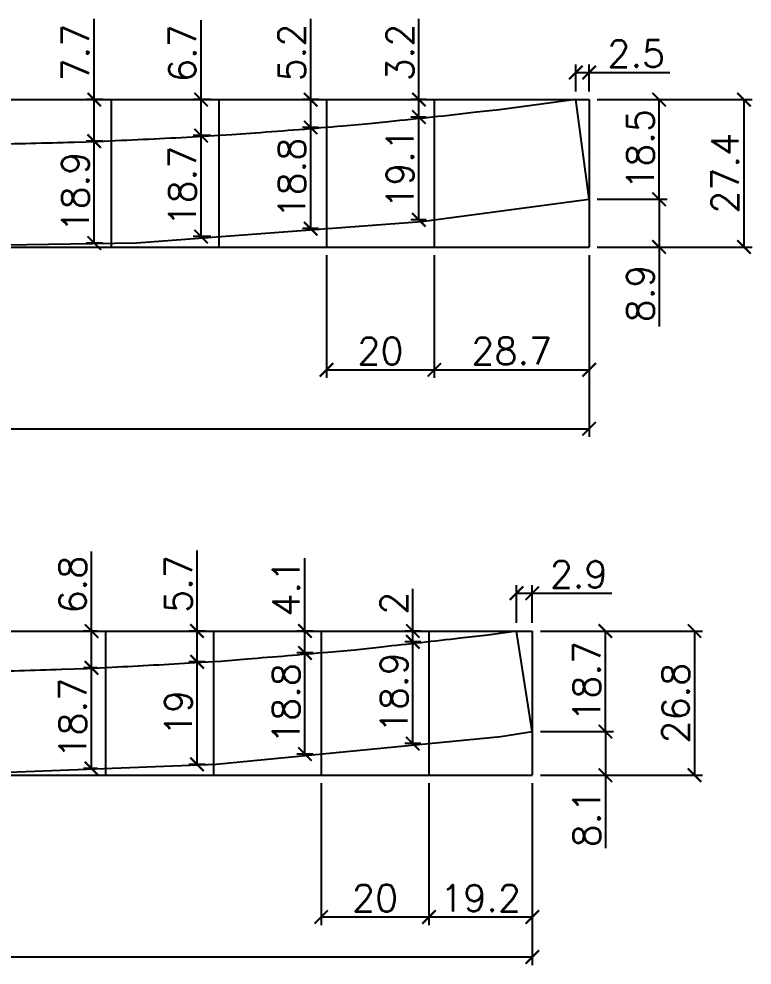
# Model space of a CAD drawing. Extents: x -15895 to 12929, y -2522 to 15173.
# Drawn here: x 5704.4 to 5976.5, y 4818 to 5169.2 of the extents above; entities that cross this region are included whole.
import ezdxf

# ---------------------------------------------------------------- set-up
doc = ezdxf.new("R2010")
doc.units = 0
doc.header["$PDMODE"] = 35
doc.header["$PDSIZE"] = -10
doc.layers.add('COTA', color=241, linetype='Continuous')
doc.styles.add('Romans', font='romans.shx')
doc.dimstyles.new('Cota Seção (2x)', dxfattribs={"dimtxt": 10, "dimasz": 5, "dimexe": 3, "dimexo": 3, "dimgap": 2, "dimtad": 3, "dimdec": 1, "dimlfac": 0.5, "dimzin": 12, "dimdsep": 46, "dimtxsty": 'Romans', "dimblk": 'ARCHTICK', "dimcen": 0, "dimclrd": 4, "dimclre": 4, "dimclrt": 1, "dimadec": 1, "dimazin": 3, "dimtfac": 1, "dimtdec": 1, "dimtmove": 0, "dimatfit": 3, "dimldrblk": 'OBLIQUE', "dimfxl": 1, "dimtolj": 1, "dimtzin": 12, "dimarcsym": 0})

# ---------------------------------------------------------------- blocks, each defined once
blk = doc.blocks.new('_ArchTick')
at = {"color": 0, "linetype": 'ByBlock', "const_width": 0.15}
blk.add_lwpolyline([(-0.5, -0.5), (0.5, 0.5)], dxfattribs=at)
blk = doc.blocks.new('*D1585')
at = {"layer": 'COTA', "color": 4, "lineweight": -2, "transparency": 16777216}
for p, q in [((5418.56, 5081.56), (5418.56, 5014.08)), ((5916.02, 5081.56), (5916.02, 5014.08)), ((5418.56, 5017.08), (5916.02, 5017.08))]:
    blk.add_line(p, q, dxfattribs=at)
at = {"layer": 'Defpoints', "color": 0, "transparency": 16777216}
for p in [(5418.56, 5084.56), (5916.02, 5084.56), (5916.02, 5017.08)]:
    blk.add_point(p, dxfattribs=at)
at = {"layer": 'COTA', "color": 4, "lineweight": -2, "transparency": 16777216, "xscale": 5, "yscale": 5, "zscale": 5, "rotation": 180}
blk.add_blockref('_ArchTick', (5418.56, 5017.08), dxfattribs=at)
at = {"layer": 'COTA', "color": 4, "lineweight": -2, "transparency": 16777216, "xscale": 5, "yscale": 5, "zscale": 5}
blk.add_blockref('_ArchTick', (5916.02, 5017.08), dxfattribs=at)
at = {"layer": 'COTA', "color": 1, "transparency": 16777216, "insert": (5667.29, 5024.08), "char_height": 10, "attachment_point": 5, "style": 'Romans'}
blk.add_mtext('\\A1;248.7', dxfattribs=at)
blk = doc.blocks.new('_Oblique')
at = {"color": 0, "linetype": 'ByBlock', "lineweight": -2}
blk.add_line((-0.5, -0.5), (0.5, 0.5), dxfattribs=at)
blk = doc.blocks.new('*D1605')
at = {"layer": 'COTA', "color": 4, "lineweight": -2, "transparency": 16777216}
for p, q in [((5735.56, 5123.86), (5729.32, 5123.86)), ((5732.32, 5086.02), (5732.32, 5123.86)), ((5735.56, 5086.02), (5729.32, 5086.02))]:
    blk.add_line(p, q, dxfattribs=at)
at = {"layer": 'Defpoints', "color": 0, "transparency": 16777216}
for p in [(5732.32, 5123.86), (5738.56, 5123.86), (5738.56, 5086.02)]:
    blk.add_point(p, dxfattribs=at)
at = {"layer": 'COTA', "color": 4, "lineweight": -2, "transparency": 16777216, "xscale": 5, "yscale": 5, "zscale": 5}
for p, rotation in [((5732.32, 5123.86), 90), ((5732.32, 5086.02), 270)]:
    blk.add_blockref('_ArchTick', p, dxfattribs=dict(at, rotation=rotation))
at = {"layer": 'COTA', "color": 1, "transparency": 16777216, "insert": (5725.32, 5104.94), "char_height": 10, "attachment_point": 5, "rotation": 90, "style": 'Romans'}
blk.add_mtext('\\A1;18.9', dxfattribs=at)
blk = doc.blocks.new('*D1606')
at = {"layer": 'COTA', "color": 4, "lineweight": -2, "transparency": 16777216}
for p, q in [((5732.32, 5139.28), (5732.32, 5169.24)), ((5735.56, 5139.28), (5729.32, 5139.28)), ((5732.32, 5123.86), (5732.32, 5139.28)), ((5735.56, 5123.86), (5729.32, 5123.86))]:
    blk.add_line(p, q, dxfattribs=at)
at = {"layer": 'Defpoints', "color": 0, "transparency": 16777216}
for p in [(5732.32, 5139.28), (5738.56, 5139.28), (5738.56, 5123.86)]:
    blk.add_point(p, dxfattribs=at)
at = {"layer": 'COTA', "color": 4, "lineweight": -2, "transparency": 16777216, "xscale": 5, "yscale": 5, "zscale": 5}
for p, rotation in [((5732.32, 5139.28), 90), ((5732.32, 5123.86), 270)]:
    blk.add_blockref('_ArchTick', p, dxfattribs=dict(at, rotation=rotation))
at = {"layer": 'COTA', "color": 1, "transparency": 16777216, "insert": (5725.32, 5156.76), "char_height": 10, "attachment_point": 5, "rotation": 90, "style": 'Romans'}
blk.add_mtext('\\A1;7.7', dxfattribs=at)
blk = doc.blocks.new('*D1607')
at = {"layer": 'COTA', "color": 4, "lineweight": -2, "transparency": 16777216}
for p, q in [((5775.56, 5125.92), (5768.99, 5125.92)), ((5771.99, 5088.42), (5771.99, 5125.92)), ((5775.56, 5088.42), (5768.99, 5088.42))]:
    blk.add_line(p, q, dxfattribs=at)
at = {"layer": 'Defpoints', "color": 0, "transparency": 16777216}
for p in [(5771.99, 5125.92), (5778.56, 5125.92), (5778.56, 5088.42)]:
    blk.add_point(p, dxfattribs=at)
at = {"layer": 'COTA', "color": 4, "lineweight": -2, "transparency": 16777216, "xscale": 5, "yscale": 5, "zscale": 5}
for p, rotation in [((5771.99, 5125.92), 90), ((5771.99, 5088.42), 270)]:
    blk.add_blockref('_ArchTick', p, dxfattribs=dict(at, rotation=rotation))
at = {"layer": 'COTA', "color": 1, "transparency": 16777216, "insert": (5764.99, 5107.17), "char_height": 10, "attachment_point": 5, "rotation": 90, "style": 'Romans'}
blk.add_mtext('\\A1;18.7', dxfattribs=at)
blk = doc.blocks.new('*D1608')
at = {"layer": 'COTA', "color": 4, "lineweight": -2, "transparency": 16777216}
for p, q in [((5771.99, 5139.28), (5771.99, 5168.76)), ((5775.56, 5139.28), (5768.99, 5139.28)), ((5771.99, 5125.92), (5771.99, 5139.28)), ((5775.56, 5125.92), (5768.99, 5125.92))]:
    blk.add_line(p, q, dxfattribs=at)
at = {"layer": 'Defpoints', "color": 0, "transparency": 16777216}
for p in [(5771.99, 5139.28), (5778.56, 5139.28), (5778.56, 5125.92)]:
    blk.add_point(p, dxfattribs=at)
at = {"layer": 'COTA', "color": 4, "lineweight": -2, "transparency": 16777216, "xscale": 5, "yscale": 5, "zscale": 5}
for p, rotation in [((5771.99, 5139.28), 90), ((5771.99, 5125.92), 270)]:
    blk.add_blockref('_ArchTick', p, dxfattribs=dict(at, rotation=rotation))
at = {"layer": 'COTA', "color": 1, "transparency": 16777216, "insert": (5764.99, 5156.52), "char_height": 10, "attachment_point": 5, "rotation": 90, "style": 'Romans'}
blk.add_mtext('\\A1;6.7', dxfattribs=at)
blk = doc.blocks.new('*D1609')
at = {"layer": 'COTA', "color": 4, "lineweight": -2, "transparency": 16777216}
for p, q in [((5815.56, 5128.93), (5809.67, 5128.93)), ((5812.67, 5091.38), (5812.67, 5128.93)), ((5815.56, 5091.38), (5809.67, 5091.38))]:
    blk.add_line(p, q, dxfattribs=at)
at = {"layer": 'Defpoints', "color": 0, "transparency": 16777216}
for p in [(5812.67, 5128.93), (5818.56, 5128.93), (5818.56, 5091.38)]:
    blk.add_point(p, dxfattribs=at)
at = {"layer": 'COTA', "color": 4, "lineweight": -2, "transparency": 16777216, "xscale": 5, "yscale": 5, "zscale": 5}
for p, rotation in [((5812.67, 5128.93), 90), ((5812.67, 5091.38), 270)]:
    blk.add_blockref('_ArchTick', p, dxfattribs=dict(at, rotation=rotation))
at = {"layer": 'COTA', "color": 1, "transparency": 16777216, "insert": (5805.67, 5110.15), "char_height": 10, "attachment_point": 5, "rotation": 90, "style": 'Romans'}
blk.add_mtext('\\A1;18.8', dxfattribs=at)
blk = doc.blocks.new('*D1610')
at = {"layer": 'COTA', "color": 4, "lineweight": -2, "transparency": 16777216}
for p, q in [((5812.67, 5139.28), (5812.67, 5169.24)), ((5815.56, 5139.28), (5809.67, 5139.28)), ((5812.67, 5128.93), (5812.67, 5139.28)), ((5815.56, 5128.93), (5809.67, 5128.93))]:
    blk.add_line(p, q, dxfattribs=at)
at = {"layer": 'Defpoints', "color": 0, "transparency": 16777216}
for p in [(5812.67, 5139.28), (5818.56, 5139.28), (5818.56, 5128.93)]:
    blk.add_point(p, dxfattribs=at)
at = {"layer": 'COTA', "color": 4, "lineweight": -2, "transparency": 16777216, "xscale": 5, "yscale": 5, "zscale": 5}
for p, rotation in [((5812.67, 5139.28), 90), ((5812.67, 5128.93), 270)]:
    blk.add_blockref('_ArchTick', p, dxfattribs=dict(at, rotation=rotation))
at = {"layer": 'COTA', "color": 1, "transparency": 16777216, "insert": (5805.67, 5156.76), "char_height": 10, "attachment_point": 5, "rotation": 90, "style": 'Romans'}
blk.add_mtext('\\A1;5.2', dxfattribs=at)
blk = doc.blocks.new('*D1611')
at = {"layer": 'COTA', "color": 4, "lineweight": -2, "transparency": 16777216}
for p, q in [((5855.56, 5132.81), (5849.83, 5132.81)), ((5852.83, 5094.62), (5852.83, 5132.81)), ((5855.56, 5094.62), (5849.83, 5094.62))]:
    blk.add_line(p, q, dxfattribs=at)
at = {"layer": 'Defpoints', "color": 0, "transparency": 16777216}
for p in [(5852.83, 5132.81), (5858.56, 5132.81), (5858.56, 5094.62)]:
    blk.add_point(p, dxfattribs=at)
at = {"layer": 'COTA', "color": 4, "lineweight": -2, "transparency": 16777216, "xscale": 5, "yscale": 5, "zscale": 5}
for p, rotation in [((5852.83, 5132.81), 90), ((5852.83, 5094.62), 270)]:
    blk.add_blockref('_ArchTick', p, dxfattribs=dict(at, rotation=rotation))
at = {"layer": 'COTA', "color": 1, "transparency": 16777216, "insert": (5845.83, 5113.72), "char_height": 10, "attachment_point": 5, "rotation": 90, "style": 'Romans'}
blk.add_mtext('\\A1;19.1', dxfattribs=at)
blk = doc.blocks.new('*D1612')
at = {"layer": 'COTA', "color": 4, "lineweight": -2, "transparency": 16777216}
for p, q in [((5852.83, 5139.28), (5852.83, 5169.24)), ((5855.56, 5139.28), (5849.83, 5139.28)), ((5852.83, 5132.81), (5852.83, 5139.28)), ((5855.56, 5132.81), (5849.83, 5132.81))]:
    blk.add_line(p, q, dxfattribs=at)
at = {"layer": 'Defpoints', "color": 0, "transparency": 16777216}
for p in [(5852.83, 5139.28), (5858.56, 5139.28), (5858.56, 5132.81)]:
    blk.add_point(p, dxfattribs=at)
at = {"layer": 'COTA', "color": 4, "lineweight": -2, "transparency": 16777216, "xscale": 5, "yscale": 5, "zscale": 5}
for p, rotation in [((5852.83, 5139.28), 90), ((5852.83, 5132.81), 270)]:
    blk.add_blockref('_ArchTick', p, dxfattribs=dict(at, rotation=rotation))
at = {"layer": 'COTA', "color": 1, "transparency": 16777216, "insert": (5845.83, 5156.76), "char_height": 10, "attachment_point": 5, "rotation": 90, "style": 'Romans'}
blk.add_mtext('\\A1;3.2', dxfattribs=at)
blk = doc.blocks.new('*D1613')
at = {"layer": 'COTA', "color": 4, "lineweight": -2, "transparency": 16777216}
for p, q in [((5919.02, 5102.29), (5945, 5102.29)), ((5942, 5102.29), (5942, 5084.56)), ((5919.02, 5084.56), (5945, 5084.56)), ((5942, 5084.56), (5942, 5055.09))]:
    blk.add_line(p, q, dxfattribs=at)
at = {"layer": 'Defpoints', "color": 0, "transparency": 16777216}
for p in [(5916.02, 5102.29), (5916.02, 5084.56), (5942, 5084.56)]:
    blk.add_point(p, dxfattribs=at)
at = {"layer": 'COTA', "color": 4, "lineweight": -2, "transparency": 16777216, "xscale": 5, "yscale": 5, "zscale": 5}
for p, rotation in [((5942, 5102.29), 90), ((5942, 5084.56), 270)]:
    blk.add_blockref('_ArchTick', p, dxfattribs=dict(at, rotation=rotation))
at = {"layer": 'COTA', "color": 1, "transparency": 16777216, "insert": (5935, 5067.32), "char_height": 10, "attachment_point": 5, "rotation": 90, "style": 'Romans'}
blk.add_mtext('\\A1;8.9', dxfattribs=at)
blk = doc.blocks.new('*D1614')
at = {"layer": 'COTA', "color": 4, "lineweight": -2, "transparency": 16777216}
for p, q in [((5919.02, 5139.28), (5945, 5139.28)), ((5942, 5102.29), (5942, 5139.28)), ((5919.02, 5102.29), (5945, 5102.29))]:
    blk.add_line(p, q, dxfattribs=at)
at = {"layer": 'Defpoints', "color": 0, "transparency": 16777216}
for p in [(5916.02, 5139.28), (5942, 5139.28), (5916.02, 5102.29)]:
    blk.add_point(p, dxfattribs=at)
at = {"layer": 'COTA', "color": 4, "lineweight": -2, "transparency": 16777216, "xscale": 5, "yscale": 5, "zscale": 5}
for p, rotation in [((5942, 5139.28), 90), ((5942, 5102.29), 270)]:
    blk.add_blockref('_ArchTick', p, dxfattribs=dict(at, rotation=rotation))
at = {"layer": 'COTA', "color": 1, "transparency": 16777216, "insert": (5935, 5120.79), "char_height": 10, "attachment_point": 5, "rotation": 90, "style": 'Romans'}
blk.add_mtext('\\A1;18.5', dxfattribs=at)
blk = doc.blocks.new('*D1615')
at = {"layer": 'COTA', "color": 4, "lineweight": -2, "transparency": 16777216}
for p, q in [((5919.02, 5139.28), (5976.51, 5139.28)), ((5973.51, 5139.28), (5973.51, 5084.56)), ((5919.02, 5084.56), (5976.51, 5084.56))]:
    blk.add_line(p, q, dxfattribs=at)
at = {"layer": 'Defpoints', "color": 0, "transparency": 16777216}
for p in [(5916.02, 5139.28), (5916.02, 5084.56), (5973.51, 5084.56)]:
    blk.add_point(p, dxfattribs=at)
at = {"layer": 'COTA', "color": 4, "lineweight": -2, "transparency": 16777216, "xscale": 5, "yscale": 5, "zscale": 5}
for p, rotation in [((5973.51, 5139.28), 90), ((5973.51, 5084.56), 270)]:
    blk.add_blockref('_ArchTick', p, dxfattribs=dict(at, rotation=rotation))
at = {"layer": 'COTA', "color": 1, "transparency": 16777216, "insert": (5966.51, 5111.92), "char_height": 10, "attachment_point": 5, "rotation": 90, "style": 'Romans'}
blk.add_mtext('\\A1;27.4', dxfattribs=at)
blk = doc.blocks.new('*D1616')
at = {"layer": 'COTA', "color": 4, "lineweight": -2, "transparency": 16777216}
for p, q in [((5911.09, 5142.28), (5911.09, 5152.32)), ((5916.02, 5142.28), (5916.02, 5152.32)), ((5911.09, 5149.32), (5916.02, 5149.32)), ((5916.02, 5149.32), (5945.98, 5149.32))]:
    blk.add_line(p, q, dxfattribs=at)
at = {"layer": 'Defpoints', "color": 0, "transparency": 16777216}
for p in [(5916.02, 5149.32), (5911.09, 5139.28), (5916.02, 5139.28)]:
    blk.add_point(p, dxfattribs=at)
at = {"layer": 'COTA', "color": 4, "lineweight": -2, "transparency": 16777216, "xscale": 5, "yscale": 5, "zscale": 5, "rotation": 180}
blk.add_blockref('_ArchTick', (5911.09, 5149.32), dxfattribs=at)
at = {"layer": 'COTA', "color": 4, "lineweight": -2, "transparency": 16777216, "xscale": 5, "yscale": 5, "zscale": 5}
blk.add_blockref('_ArchTick', (5916.02, 5149.32), dxfattribs=at)
at = {"layer": 'COTA', "color": 1, "transparency": 16777216, "insert": (5933.5, 5156.32), "char_height": 10, "attachment_point": 5, "style": 'Romans'}
blk.add_mtext('\\A1;2.5', dxfattribs=at)
blk = doc.blocks.new('*D1617')
at = {"layer": 'COTA', "color": 4, "lineweight": -2, "transparency": 16777216}
for p, q in [((5818.56, 5081.56), (5818.56, 5035.97)), ((5858.56, 5081.56), (5858.56, 5035.97)), ((5818.56, 5038.97), (5858.56, 5038.97))]:
    blk.add_line(p, q, dxfattribs=at)
at = {"layer": 'Defpoints', "color": 0, "transparency": 16777216}
for p in [(5818.56, 5084.56), (5858.56, 5084.56), (5858.56, 5038.97)]:
    blk.add_point(p, dxfattribs=at)
at = {"layer": 'COTA', "color": 4, "lineweight": -2, "transparency": 16777216, "xscale": 5, "yscale": 5, "zscale": 5, "rotation": 180}
blk.add_blockref('_ArchTick', (5818.56, 5038.97), dxfattribs=at)
at = {"layer": 'COTA', "color": 4, "lineweight": -2, "transparency": 16777216, "xscale": 5, "yscale": 5, "zscale": 5}
blk.add_blockref('_ArchTick', (5858.56, 5038.97), dxfattribs=at)
at = {"layer": 'COTA', "color": 1, "transparency": 16777216, "insert": (5838.56, 5045.97), "char_height": 10, "attachment_point": 5, "style": 'Romans'}
blk.add_mtext('\\A1;20', dxfattribs=at)
blk = doc.blocks.new('*D1618')
at = {"layer": 'COTA', "color": 4, "lineweight": -2, "transparency": 16777216}
for p, q in [((5858.56, 5081.56), (5858.56, 5035.97)), ((5916.02, 5081.56), (5916.02, 5035.97)), ((5858.56, 5038.97), (5916.02, 5038.97))]:
    blk.add_line(p, q, dxfattribs=at)
at = {"layer": 'Defpoints', "color": 0, "transparency": 16777216}
for p in [(5858.56, 5084.56), (5916.02, 5084.56), (5916.02, 5038.97)]:
    blk.add_point(p, dxfattribs=at)
at = {"layer": 'COTA', "color": 4, "lineweight": -2, "transparency": 16777216, "xscale": 5, "yscale": 5, "zscale": 5, "rotation": 180}
blk.add_blockref('_ArchTick', (5858.56, 5038.97), dxfattribs=at)
at = {"layer": 'COTA', "color": 4, "lineweight": -2, "transparency": 16777216, "xscale": 5, "yscale": 5, "zscale": 5}
blk.add_blockref('_ArchTick', (5916.02, 5038.97), dxfattribs=at)
at = {"layer": 'COTA', "color": 1, "transparency": 16777216, "insert": (5887.29, 5045.97), "char_height": 10, "attachment_point": 5, "style": 'Romans'}
blk.add_mtext('\\A1;28.7', dxfattribs=at)
blk = doc.blocks.new('*D1619')
at = {"layer": 'COTA', "color": 4, "lineweight": -2, "transparency": 16777216}
for p, q in [((5416.56, 4885.46), (5416.56, 4817.98)), ((5894.93, 4885.46), (5894.93, 4817.98)), ((5416.56, 4820.98), (5894.93, 4820.98))]:
    blk.add_line(p, q, dxfattribs=at)
at = {"layer": 'Defpoints', "color": 0, "transparency": 16777216}
for p in [(5416.56, 4888.46), (5894.93, 4888.46), (5894.93, 4820.98)]:
    blk.add_point(p, dxfattribs=at)
at = {"layer": 'COTA', "color": 4, "lineweight": -2, "transparency": 16777216, "xscale": 5, "yscale": 5, "zscale": 5, "rotation": 180}
blk.add_blockref('_ArchTick', (5416.56, 4820.98), dxfattribs=at)
at = {"layer": 'COTA', "color": 4, "lineweight": -2, "transparency": 16777216, "xscale": 5, "yscale": 5, "zscale": 5}
blk.add_blockref('_ArchTick', (5894.93, 4820.98), dxfattribs=at)
at = {"layer": 'COTA', "color": 1, "transparency": 16777216, "insert": (5655.75, 4827.98), "char_height": 10, "attachment_point": 5, "style": 'Romans'}
blk.add_mtext('\\A1;239.2', dxfattribs=at)
blk = doc.blocks.new('*D1624')
at = {"layer": 'COTA', "color": 4, "lineweight": -2, "transparency": 16777216}
for p, q in [((5816.56, 4885.46), (5816.56, 4832.83)), ((5856.56, 4885.46), (5856.56, 4832.83)), ((5816.56, 4835.83), (5856.56, 4835.83))]:
    blk.add_line(p, q, dxfattribs=at)
at = {"layer": 'Defpoints', "color": 0, "transparency": 16777216}
for p in [(5816.56, 4888.46), (5856.56, 4888.46), (5856.56, 4835.83)]:
    blk.add_point(p, dxfattribs=at)
at = {"layer": 'COTA', "color": 4, "lineweight": -2, "transparency": 16777216, "xscale": 5, "yscale": 5, "zscale": 5, "rotation": 180}
blk.add_blockref('_ArchTick', (5816.56, 4835.83), dxfattribs=at)
at = {"layer": 'COTA', "color": 4, "lineweight": -2, "transparency": 16777216, "xscale": 5, "yscale": 5, "zscale": 5}
blk.add_blockref('_ArchTick', (5856.56, 4835.83), dxfattribs=at)
at = {"layer": 'COTA', "color": 1, "transparency": 16777216, "insert": (5836.56, 4842.83), "char_height": 10, "attachment_point": 5, "style": 'Romans'}
blk.add_mtext('\\A1;20', dxfattribs=at)
blk = doc.blocks.new('*D1625')
at = {"layer": 'COTA', "color": 4, "lineweight": -2, "transparency": 16777216}
for p, q in [((5856.56, 4885.46), (5856.56, 4832.83)), ((5894.93, 4885.46), (5894.93, 4832.83)), ((5856.56, 4835.83), (5894.93, 4835.83))]:
    blk.add_line(p, q, dxfattribs=at)
at = {"layer": 'Defpoints', "color": 0, "transparency": 16777216}
for p in [(5856.56, 4888.46), (5894.93, 4888.46), (5894.93, 4835.83)]:
    blk.add_point(p, dxfattribs=at)
at = {"layer": 'COTA', "color": 4, "lineweight": -2, "transparency": 16777216, "xscale": 5, "yscale": 5, "zscale": 5, "rotation": 180}
blk.add_blockref('_ArchTick', (5856.56, 4835.83), dxfattribs=at)
at = {"layer": 'COTA', "color": 4, "lineweight": -2, "transparency": 16777216, "xscale": 5, "yscale": 5, "zscale": 5}
blk.add_blockref('_ArchTick', (5894.93, 4835.83), dxfattribs=at)
at = {"layer": 'COTA', "color": 1, "transparency": 16777216, "insert": (5875.75, 4842.83), "char_height": 10, "attachment_point": 5, "style": 'Romans'}
blk.add_mtext('\\A1;19.2', dxfattribs=at)
blk = doc.blocks.new('*D1641')
at = {"layer": 'COTA', "color": 4, "lineweight": -2, "transparency": 16777216}
for p, q in [((5733.56, 4928.33), (5728.33, 4928.33)), ((5731.33, 4890.95), (5731.33, 4928.33)), ((5733.56, 4890.95), (5728.33, 4890.95))]:
    blk.add_line(p, q, dxfattribs=at)
at = {"layer": 'Defpoints', "color": 0, "transparency": 16777216}
for p in [(5731.33, 4928.33), (5736.56, 4928.33), (5736.56, 4890.95)]:
    blk.add_point(p, dxfattribs=at)
at = {"layer": 'COTA', "color": 4, "lineweight": -2, "transparency": 16777216, "xscale": 5, "yscale": 5, "zscale": 5}
for p, rotation in [((5731.33, 4928.33), 90), ((5731.33, 4890.95), 270)]:
    blk.add_blockref('_ArchTick', p, dxfattribs=dict(at, rotation=rotation))
at = {"layer": 'COTA', "color": 1, "transparency": 16777216, "insert": (5724.33, 4909.64), "char_height": 10, "attachment_point": 5, "rotation": 90, "style": 'Romans'}
blk.add_mtext('\\A1;18.7', dxfattribs=at)
blk = doc.blocks.new('*D1642')
at = {"layer": 'COTA', "color": 4, "lineweight": -2, "transparency": 16777216}
for p, q in [((5731.33, 4942), (5731.33, 4971.47)), ((5733.56, 4942), (5728.33, 4942)), ((5731.33, 4928.33), (5731.33, 4942)), ((5733.56, 4928.33), (5728.33, 4928.33))]:
    blk.add_line(p, q, dxfattribs=at)
at = {"layer": 'Defpoints', "color": 0, "transparency": 16777216}
for p in [(5731.33, 4942), (5736.56, 4942), (5736.56, 4928.33)]:
    blk.add_point(p, dxfattribs=at)
at = {"layer": 'COTA', "color": 4, "lineweight": -2, "transparency": 16777216, "xscale": 5, "yscale": 5, "zscale": 5}
for p, rotation in [((5731.33, 4942), 90), ((5731.33, 4928.33), 270)]:
    blk.add_blockref('_ArchTick', p, dxfattribs=dict(at, rotation=rotation))
at = {"layer": 'COTA', "color": 1, "transparency": 16777216, "insert": (5724.33, 4959.24), "char_height": 10, "attachment_point": 5, "rotation": 90, "style": 'Romans'}
blk.add_mtext('\\A1;6.8', dxfattribs=at)
blk = doc.blocks.new('*D1643')
at = {"layer": 'COTA', "color": 4, "lineweight": -2, "transparency": 16777216}
for p, q in [((5773.56, 4930.57), (5767.49, 4930.57)), ((5770.49, 4892.48), (5770.49, 4930.57)), ((5773.56, 4892.48), (5767.49, 4892.48))]:
    blk.add_line(p, q, dxfattribs=at)
at = {"layer": 'Defpoints', "color": 0, "transparency": 16777216}
for p in [(5770.49, 4930.57), (5776.56, 4930.57), (5776.56, 4892.48)]:
    blk.add_point(p, dxfattribs=at)
at = {"layer": 'COTA', "color": 4, "lineweight": -2, "transparency": 16777216, "xscale": 5, "yscale": 5, "zscale": 5}
for p, rotation in [((5770.49, 4930.57), 90), ((5770.49, 4892.48), 270)]:
    blk.add_blockref('_ArchTick', p, dxfattribs=dict(at, rotation=rotation))
at = {"layer": 'COTA', "color": 1, "transparency": 16777216, "insert": (5763.49, 4911.53), "char_height": 10, "attachment_point": 5, "rotation": 90, "style": 'Romans'}
blk.add_mtext('\\A1;19', dxfattribs=at)
blk = doc.blocks.new('*D1644')
at = {"layer": 'COTA', "color": 4, "lineweight": -2, "transparency": 16777216}
for p, q in [((5770.49, 4942), (5770.49, 4971.95)), ((5773.56, 4942), (5767.49, 4942)), ((5770.49, 4930.57), (5770.49, 4942)), ((5773.56, 4930.57), (5767.49, 4930.57))]:
    blk.add_line(p, q, dxfattribs=at)
at = {"layer": 'Defpoints', "color": 0, "transparency": 16777216}
for p in [(5770.49, 4942), (5776.56, 4942), (5776.56, 4930.57)]:
    blk.add_point(p, dxfattribs=at)
at = {"layer": 'COTA', "color": 4, "lineweight": -2, "transparency": 16777216, "xscale": 5, "yscale": 5, "zscale": 5}
for p, rotation in [((5770.49, 4942), 90), ((5770.49, 4930.57), 270)]:
    blk.add_blockref('_ArchTick', p, dxfattribs=dict(at, rotation=rotation))
at = {"layer": 'COTA', "color": 1, "transparency": 16777216, "insert": (5763.49, 4959.47), "char_height": 10, "attachment_point": 5, "rotation": 90, "style": 'Romans'}
blk.add_mtext('\\A1;5.7', dxfattribs=at)
blk = doc.blocks.new('*D1645')
at = {"layer": 'COTA', "color": 4, "lineweight": -2, "transparency": 16777216}
for p, q in [((5813.56, 4933.85), (5807.55, 4933.85)), ((5810.55, 4896.31), (5810.55, 4933.85)), ((5813.56, 4896.31), (5807.55, 4896.31))]:
    blk.add_line(p, q, dxfattribs=at)
at = {"layer": 'Defpoints', "color": 0, "transparency": 16777216}
for p in [(5810.55, 4933.85), (5816.56, 4933.85), (5816.56, 4896.31)]:
    blk.add_point(p, dxfattribs=at)
at = {"layer": 'COTA', "color": 4, "lineweight": -2, "transparency": 16777216, "xscale": 5, "yscale": 5, "zscale": 5}
for p, rotation in [((5810.55, 4933.85), 90), ((5810.55, 4896.31), 270)]:
    blk.add_blockref('_ArchTick', p, dxfattribs=dict(at, rotation=rotation))
at = {"layer": 'COTA', "color": 1, "transparency": 16777216, "insert": (5803.55, 4915.08), "char_height": 10, "attachment_point": 5, "rotation": 90, "style": 'Romans'}
blk.add_mtext('\\A1;18.8', dxfattribs=at)
blk = doc.blocks.new('*D1646')
at = {"layer": 'COTA', "color": 4, "lineweight": -2, "transparency": 16777216}
for p, q in [((5810.55, 4942), (5810.55, 4969.09)), ((5813.56, 4942), (5807.55, 4942)), ((5810.55, 4933.85), (5810.55, 4942)), ((5813.56, 4933.85), (5807.55, 4933.85))]:
    blk.add_line(p, q, dxfattribs=at)
at = {"layer": 'Defpoints', "color": 0, "transparency": 16777216}
for p in [(5810.55, 4942), (5816.56, 4942), (5816.56, 4933.85)]:
    blk.add_point(p, dxfattribs=at)
at = {"layer": 'COTA', "color": 4, "lineweight": -2, "transparency": 16777216, "xscale": 5, "yscale": 5, "zscale": 5}
for p, rotation in [((5810.55, 4942), 90), ((5810.55, 4933.85), 270)]:
    blk.add_blockref('_ArchTick', p, dxfattribs=dict(at, rotation=rotation))
at = {"layer": 'COTA', "color": 1, "transparency": 16777216, "insert": (5803.55, 4958.04), "char_height": 10, "attachment_point": 5, "rotation": 90, "style": 'Romans'}
blk.add_mtext('\\A1;4.1', dxfattribs=at)
blk = doc.blocks.new('*D1647')
at = {"layer": 'COTA', "color": 4, "lineweight": -2, "transparency": 16777216}
for p, q in [((5853.56, 4937.97), (5847.57, 4937.97)), ((5850.57, 4900.2), (5850.57, 4937.97)), ((5853.56, 4900.2), (5847.57, 4900.2))]:
    blk.add_line(p, q, dxfattribs=at)
at = {"layer": 'Defpoints', "color": 0, "transparency": 16777216}
for p in [(5850.57, 4937.97), (5856.56, 4937.97), (5856.56, 4900.2)]:
    blk.add_point(p, dxfattribs=at)
at = {"layer": 'COTA', "color": 4, "lineweight": -2, "transparency": 16777216, "xscale": 5, "yscale": 5, "zscale": 5}
for p, rotation in [((5850.57, 4937.97), 90), ((5850.57, 4900.2), 270)]:
    blk.add_blockref('_ArchTick', p, dxfattribs=dict(at, rotation=rotation))
at = {"layer": 'COTA', "color": 1, "transparency": 16777216, "insert": (5843.57, 4919.09), "char_height": 10, "attachment_point": 5, "rotation": 90, "style": 'Romans'}
blk.add_mtext('\\A1;18.9', dxfattribs=at)
blk = doc.blocks.new('*D1648')
at = {"layer": 'COTA', "color": 4, "lineweight": -2, "transparency": 16777216}
for p, q in [((5850.57, 4942), (5850.57, 4957.66)), ((5853.56, 4942), (5847.57, 4942)), ((5850.57, 4937.97), (5850.57, 4942)), ((5853.56, 4937.97), (5847.57, 4937.97))]:
    blk.add_line(p, q, dxfattribs=at)
at = {"layer": 'Defpoints', "color": 0, "transparency": 16777216}
for p in [(5850.57, 4942), (5856.56, 4942), (5856.56, 4937.97)]:
    blk.add_point(p, dxfattribs=at)
at = {"layer": 'COTA', "color": 4, "lineweight": -2, "transparency": 16777216, "xscale": 5, "yscale": 5, "zscale": 5}
for p, rotation in [((5850.57, 4942), 90), ((5850.57, 4937.97), 270)]:
    blk.add_blockref('_ArchTick', p, dxfattribs=dict(at, rotation=rotation))
at = {"layer": 'COTA', "color": 1, "transparency": 16777216, "insert": (5843.57, 4952.33), "char_height": 10, "attachment_point": 5, "rotation": 90, "style": 'Romans'}
blk.add_mtext('\\A1;2', dxfattribs=at)
blk = doc.blocks.new('*D1649')
at = {"layer": 'COTA', "color": 4, "lineweight": -2, "transparency": 16777216}
for p, q in [((5897.93, 4904.64), (5925.07, 4904.64)), ((5922.07, 4904.64), (5922.07, 4888.46)), ((5897.93, 4888.46), (5925.07, 4888.46)), ((5922.07, 4888.46), (5922.07, 4861.37))]:
    blk.add_line(p, q, dxfattribs=at)
at = {"layer": 'Defpoints', "color": 0, "transparency": 16777216}
for p in [(5894.93, 4904.64), (5894.93, 4888.46), (5922.07, 4888.46)]:
    blk.add_point(p, dxfattribs=at)
at = {"layer": 'COTA', "color": 4, "lineweight": -2, "transparency": 16777216, "xscale": 5, "yscale": 5, "zscale": 5}
for p, rotation in [((5922.07, 4904.64), 90), ((5922.07, 4888.46), 270)]:
    blk.add_blockref('_ArchTick', p, dxfattribs=dict(at, rotation=rotation))
at = {"layer": 'COTA', "color": 1, "transparency": 16777216, "insert": (5915.07, 4872.41), "char_height": 10, "attachment_point": 5, "rotation": 90, "style": 'Romans'}
blk.add_mtext('\\A1;8.1', dxfattribs=at)
blk = doc.blocks.new('*D1650')
at = {"layer": 'COTA', "color": 4, "lineweight": -2, "transparency": 16777216}
for p, q in [((5897.93, 4942), (5925.07, 4942)), ((5922.07, 4904.64), (5922.07, 4942)), ((5897.93, 4904.64), (5925.07, 4904.64))]:
    blk.add_line(p, q, dxfattribs=at)
at = {"layer": 'Defpoints', "color": 0, "transparency": 16777216}
for p in [(5894.93, 4942), (5922.07, 4942), (5894.93, 4904.64)]:
    blk.add_point(p, dxfattribs=at)
at = {"layer": 'COTA', "color": 4, "lineweight": -2, "transparency": 16777216, "xscale": 5, "yscale": 5, "zscale": 5}
for p, rotation in [((5922.07, 4942), 90), ((5922.07, 4904.64), 270)]:
    blk.add_blockref('_ArchTick', p, dxfattribs=dict(at, rotation=rotation))
at = {"layer": 'COTA', "color": 1, "transparency": 16777216, "insert": (5915.07, 4923.32), "char_height": 10, "attachment_point": 5, "rotation": 90, "style": 'Romans'}
blk.add_mtext('\\A1;18.7', dxfattribs=at)
blk = doc.blocks.new('*D1651')
at = {"layer": 'COTA', "color": 4, "lineweight": -2, "transparency": 16777216}
for p, q in [((5889.06, 4945), (5889.06, 4959.04)), ((5894.93, 4945), (5894.93, 4959.04)), ((5889.06, 4956.04), (5894.93, 4956.04)), ((5894.93, 4956.04), (5924.41, 4956.04))]:
    blk.add_line(p, q, dxfattribs=at)
at = {"layer": 'Defpoints', "color": 0, "transparency": 16777216}
for p in [(5894.93, 4956.04), (5889.06, 4942), (5894.93, 4942)]:
    blk.add_point(p, dxfattribs=at)
at = {"layer": 'COTA', "color": 4, "lineweight": -2, "transparency": 16777216, "xscale": 5, "yscale": 5, "zscale": 5, "rotation": 180}
blk.add_blockref('_ArchTick', (5889.06, 4956.04), dxfattribs=at)
at = {"layer": 'COTA', "color": 4, "lineweight": -2, "transparency": 16777216, "xscale": 5, "yscale": 5, "zscale": 5}
blk.add_blockref('_ArchTick', (5894.93, 4956.04), dxfattribs=at)
at = {"layer": 'COTA', "color": 1, "transparency": 16777216, "insert": (5912.17, 4963.04), "char_height": 10, "attachment_point": 5, "style": 'Romans'}
blk.add_mtext('\\A1;2.9', dxfattribs=at)
blk = doc.blocks.new('*D1821')
at = {"layer": 'COTA', "color": 4, "lineweight": -2, "transparency": 16777216}
for p, q in [((5897.93, 4942), (5958.14, 4942)), ((5955.14, 4942), (5955.14, 4888.46)), ((5897.93, 4888.46), (5958.14, 4888.46))]:
    blk.add_line(p, q, dxfattribs=at)
at = {"layer": 'Defpoints', "color": 0, "transparency": 16777216}
for p in [(5894.93, 4942), (5894.93, 4888.46), (5955.14, 4888.46)]:
    blk.add_point(p, dxfattribs=at)
at = {"layer": 'COTA', "color": 4, "lineweight": -2, "transparency": 16777216, "xscale": 5, "yscale": 5, "zscale": 5}
for p, rotation in [((5955.14, 4942), 90), ((5955.14, 4888.46), 270)]:
    blk.add_blockref('_ArchTick', p, dxfattribs=dict(at, rotation=rotation))
at = {"layer": 'COTA', "color": 1, "transparency": 16777216, "insert": (5948.14, 4915.23), "char_height": 10, "attachment_point": 5, "rotation": 90, "style": 'Romans'}
blk.add_mtext('\\A1;26.8', dxfattribs=at)

msp = doc.modelspace()

# ---------------------------------------------------------------- linework, layer by layer
at = {"linetype": 'Continuous'}
for points in [[(5641.85, 5084.56), (5748, 5086.16), (5853.86, 5094), (5916.02, 5102.29), (5911.09, 5139.28), (5882.79, 5135.51), (5874.19, 5134.58, -0.004627), (5841.67, 5131.06), (5833.13, 5130.13), (5824.55, 5129.45, -0.004611), (5792.06, 5126.86), (5783.43, 5126.17), (5774.75, 5125.72, -0.004582), (5742.39, 5124.06), (5733.63, 5123.61), (5724.81, 5123.4, -0.004541), (5692.71, 5122.66)], [(5671.55, 4888.46), (5777.62, 4892.52), (5883.28, 4902.81), (5894.93, 4904.64), (5889.06, 4942), (5878.55, 4940.51), (5868.18, 4939.34, -0.004136), (5839.12, 4936.06), (5829, 4934.92), (5819, 4934.07, -0.004246), (5789.09, 4931.55), (5779.31, 4930.73), (5769.64, 4930.19, -0.004341), (5739.01, 4928.47), (5729.53, 4927.94), (5720.15, 4927.68, -0.004421), (5688.91, 4926.81)]]:
    msp.add_lwpolyline(points, format="xyb", dxfattribs=at)
at = {"layer": 'COTA'}
for p, q in [((5418.56, 5139.28), (5916.02, 5139.28)), ((5738.56, 5139.28), (5738.56, 5084.56)), ((5778.56, 5139.28), (5778.56, 5084.56)), ((5818.56, 5139.28), (5818.56, 5084.56)), ((5858.56, 5139.28), (5858.56, 5084.56)), ((5916.02, 5139.28), (5916.02, 5084.56)), ((5418.56, 5084.56), (5916.02, 5084.56)), ((5416.56, 4942), (5894.93, 4942)), ((5736.56, 4942), (5736.56, 4888.46)), ((5776.56, 4942), (5776.56, 4888.46)), ((5816.56, 4942), (5816.56, 4888.46)), ((5856.56, 4942), (5856.56, 4888.46)), ((5894.93, 4942), (5894.93, 4888.46)), ((5416.56, 4888.46), (5894.93, 4888.46))]:
    msp.add_line(p, q, dxfattribs=at)

# ---------------------------------------------------------------- dimensions: what is measured, and where the dimension line sits
for base, p1, p2, picture, middle in [((5732.32, 5139.28), (5738.56, 5123.86), (5738.56, 5139.28), '*D1606', (5725.32, 5156.76)), ((5771.99, 5139.28), (5778.56, 5125.92), (5778.56, 5139.28), '*D1608', (5764.99, 5156.52)), ((5812.67, 5139.28), (5818.56, 5128.93), (5818.56, 5139.28), '*D1610', (5805.67, 5156.76)), ((5852.83, 5139.28), (5858.56, 5132.81), (5858.56, 5139.28), '*D1612', (5845.83, 5156.76)), ((5942, 5139.28), (5916.02, 5102.29), (5916.02, 5139.28), '*D1614', (5935, 5120.79)), ((5973.51, 5084.56), (5916.02, 5139.28), (5916.02, 5084.56), '*D1615', (5966.51, 5111.92)), ((5852.83, 5132.81), (5858.56, 5094.62), (5858.56, 5132.81), '*D1611', (5845.83, 5113.72)), ((5771.9862, 5125.9177), (5778.5601, 5088.4242), (5778.5601, 5125.9177), '*D1607', (5764.9862, 5107.171)), ((5812.67, 5128.93), (5818.56, 5091.38), (5818.56, 5128.93), '*D1609', (5805.67, 5110.15)), ((5732.32, 5123.86), (5738.56, 5086.02), (5738.56, 5123.86), '*D1605', (5725.32, 5104.94)), ((5942, 5084.56), (5916.02, 5102.29), (5916.02, 5084.56), '*D1613', (5935, 5067.32)), ((5731.33, 4942), (5736.56, 4928.33), (5736.56, 4942), '*D1642', (5724.33, 4959.24)), ((5770.49, 4942), (5776.56, 4930.57), (5776.56, 4942), '*D1644', (5763.49, 4959.47)), ((5810.55, 4942), (5816.56, 4933.85), (5816.56, 4942), '*D1646', (5803.55, 4958.04)), ((5850.57, 4942), (5856.56, 4937.97), (5856.56, 4942), '*D1648', (5843.57, 4952.33)), ((5922.07, 4942), (5894.93, 4904.64), (5894.93, 4942), '*D1650', (5915.07, 4923.32)), ((5955.14, 4888.46), (5894.93, 4942), (5894.93, 4888.46), '*D1821', (5948.14, 4915.23)), ((5850.57, 4937.97), (5856.56, 4900.2), (5856.56, 4937.97), '*D1647', (5843.57, 4919.09)), ((5810.55, 4933.85), (5816.56, 4896.31), (5816.56, 4933.85), '*D1645', (5803.55, 4915.08)), ((5770.49, 4930.57), (5776.56, 4892.48), (5776.56, 4930.57), '*D1643', (5763.49, 4911.53)), ((5731.33, 4928.33), (5736.56, 4890.95), (5736.56, 4928.33), '*D1641', (5724.33, 4909.64)), ((5922.07, 4888.46), (5894.93, 4904.64), (5894.93, 4888.46), '*D1649', (5915.07, 4872.41))]:
    dim = msp.add_linear_dim(base=base, p1=p1, p2=p2, angle=90, dimstyle='Cota Seção (2x)', dxfattribs=at)
    dim.commit()
    dim.dimension.update_dxf_attribs({"geometry": picture, "text_midpoint": middle})
for base, p1, p2, picture, middle in [((5916.02, 5149.32), (5911.09, 5139.28), (5916.02, 5139.28), '*D1616', (5933.5, 5156.32)), ((5916.02, 5017.08), (5418.56, 5084.56), (5916.02, 5084.56), '*D1585', (5667.29, 5024.08)), ((5858.56, 5038.97), (5818.56, 5084.56), (5858.56, 5084.56), '*D1617', (5838.56, 5045.97)), ((5894.93, 4956.04), (5889.06, 4942), (5894.93, 4942), '*D1651', (5912.17, 4963.04)), ((5894.93, 4820.98), (5416.56, 4888.46), (5894.93, 4888.46), '*D1619', (5655.75, 4827.98)), ((5856.56, 4835.83), (5816.56, 4888.46), (5856.56, 4888.46), '*D1624', (5836.56, 4842.83))]:
    dim = msp.add_linear_dim(base=base, p1=p1, p2=p2, dimstyle='Cota Seção (2x)', dxfattribs=at)
    dim.commit()
    dim.dimension.update_dxf_attribs({"geometry": picture, "text_midpoint": middle})
for base, p1, p2, picture, middle in [((5916.02, 5038.97), (5858.56, 5084.56), (5916.02, 5084.56), '*D1618', (5887.29, 5045.97)), ((5894.93, 4835.83), (5856.56, 4888.46), (5894.93, 4888.46), '*D1625', (5875.75, 4842.83))]:
    dim = msp.add_linear_dim(base=base, p1=p1, p2=p2, dimstyle='Cota Seção (2x)', override={"dimtmove": 1}, dxfattribs=at)
    dim.commit()
    dim.dimension.update_dxf_attribs({"geometry": picture, "text_midpoint": middle})

doc.saveas('drawing.dxf')
